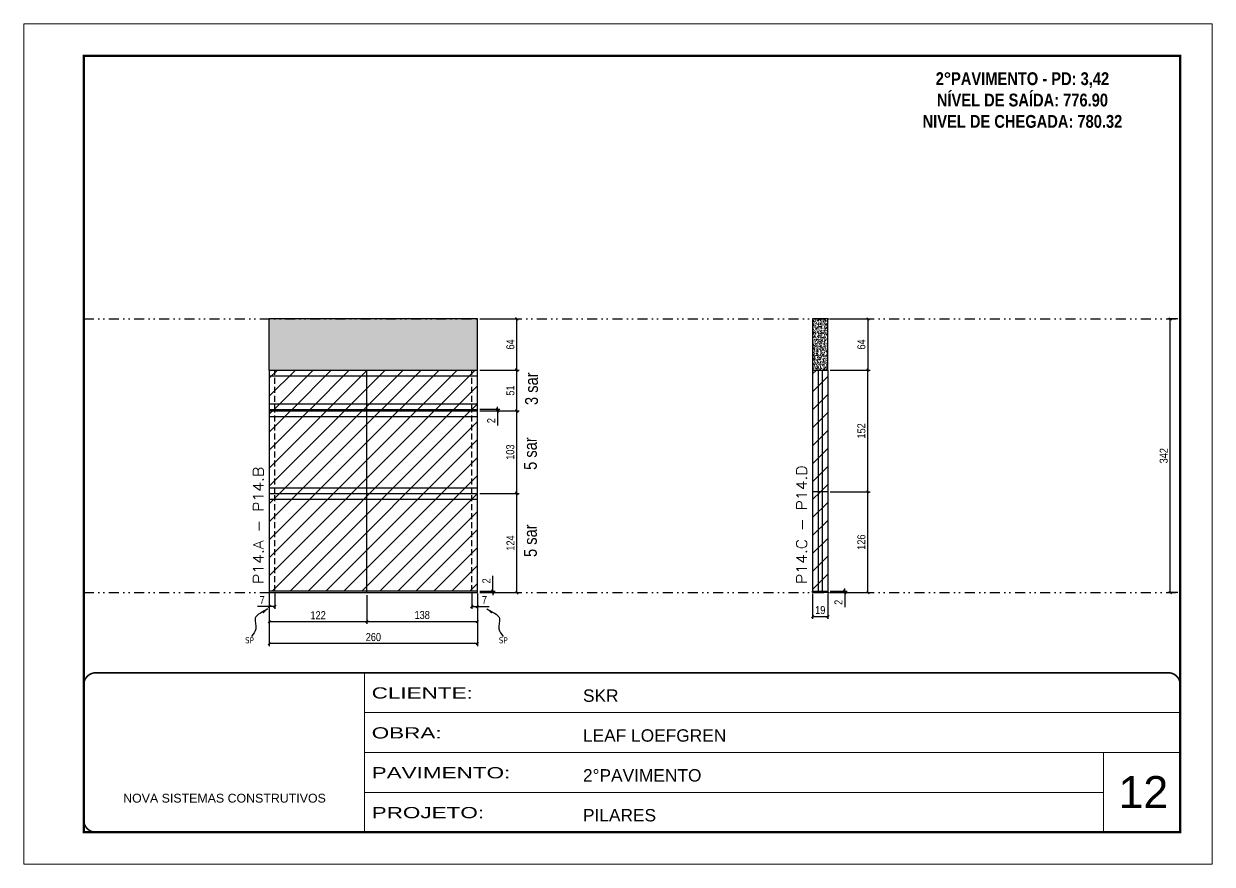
# Model space of a CAD drawing. Extents: x 14400 to 27878, y -21631 to 6985.
# Drawn here: x 19182 to 20667, y 3638 to 4688 of the extents above; entities that cross this region are included whole.
import ezdxf

# ---------------------------------------------------------------- set-up
doc = ezdxf.new("R2010")
doc.units = 0
for name, pattern in [('CONTINUO', [0]), ('DASHED', [0.75, 0.5, -0.25]), ('DIVIDE2', [0.625, 0.25, -0.125, 0, -0.125, 0, -0.125]), ('HIDDEN', [0.375, 0.25, -0.125])]:
    doc.linetypes.add(name, pattern=pattern)
for name, color, linetype, lineweight in [('CARIMBO', 255, 'Continuous', 9), ('Folhas', 255, 'Continuous', 9), ('Hachura', 251, 'Continuous', 9), ('SARRAFO DE PRESSAO', 251, 'DASHED', 9), ('Texto Seção', 7, 'Continuous', 15)]:
    doc.layers.add(name, color=color, linetype=linetype, lineweight=lineweight)
for name, color, linetype in [('COTA', 241, 'Continuous'), ('NOMENCLATURA', 7, 'Continuous'), ('Nível', 160, 'Continuous'), ('Painéis', 200, 'Continuous'), ('SARR_2.2x7', 40, 'Continuous'), ('Sarrafo de Pressão', 42, 'HIDDEN'), ('texto', 7, 'Continuous')]:
    doc.layers.add(name, color=color, linetype=linetype)
doc.styles.add('ARIAL', font='arial.ttf')
doc.styles.add('ARIAL_NARROW', font='ARIALN.TTF', dxfattribs={"height": 0.2})
doc.styles.add('COTA TECNICA', font='techl___.ttf', dxfattribs={"height": 10})
doc.styles.add('COTA TECNICA-50', font='techl___.ttf', dxfattribs={"height": 10})
doc.styles.add('REGUA-120', font='ROMANS.shx', dxfattribs={"height": 15})
doc.styles.add('ROMANC', font='techb___.ttf', dxfattribs={"height": 2.5})
doc.styles.get("Standard").update_dxf_attribs({"font": 'arial.ttf'})
doc.styles.add('Tecnologia', font='')
doc.styles.get('Tecnologia').set_extended_font_data('Forgotten Futurist')
doc.dimstyles.new('COTA PAINEL-50', dxfattribs={"dimtxt": 10, "dimasz": 3, "dimexe": 3, "dimexo": 3, "dimgap": 3, "dimtad": 1, "dimdec": 1, "dimzin": 12, "dimdsep": 46, "dimtxsty": 'COTA TECNICA-50', "dimblk1": 'OBLIQUE', "dimblk2": 'OBLIQUE', "dimsah": 1, "dimcen": 0.9, "dimclrd": 4, "dimclre": 4, "dimclrt": 240, "dimadec": 1, "dimazin": 3, "dimtfac": 1, "dimtdec": 1, "dimtmove": 0, "dimatfit": 3, "dimfxl": 1, "dimtolj": 1, "dimtzin": 12, "dimarcsym": 0})
doc.dimstyles.new('PAINEL', dxfattribs={"dimtxt": 10, "dimasz": 3, "dimexe": 3, "dimexo": 3, "dimgap": 3, "dimtad": 1, "dimdec": 1, "dimzin": 12, "dimdsep": 46, "dimtxsty": 'COTA TECNICA', "dimblk1": 'OBLIQUE', "dimblk2": 'OBLIQUE', "dimsah": 1, "dimcen": 0.9, "dimclrd": 4, "dimclre": 4, "dimclrt": 240, "dimadec": 1, "dimazin": 3, "dimtfac": 1, "dimtdec": 1, "dimtmove": 0, "dimatfit": 3, "dimfxl": 1, "dimtolj": 1, "dimtzin": 12, "dimarcsym": 0})
doc.dimstyles.get("Standard").update_dxf_attribs({"dimtxt": 0.18, "dimasz": 0.18, "dimexe": 0.18, "dimexo": 0.0625, "dimgap": 0.09, "dimtad": 0, "dimtih": 1, "dimtoh": 1, "dimdec": 4, "dimzin": 0, "dimdsep": 46, "dimtxsty": 'Standard', "dimcen": 0.09, "dimadec": 0, "dimazin": 0, "dimtfac": 1, "dimtdec": 4, "dimtofl": 0, "dimtmove": 0, "dimatfit": 3, "dimfxl": 1, "dimtolj": 1, "dimtzin": 0, "dimarcsym": 0})

# ---------------------------------------------------------------- blocks, each defined once
blk = doc.blocks.new('9999999999')
at = {"color": 30, "linetype": 'CONTINUO'}
for p, q in [((98564.6, 34230.2), (98564.6, 34429.4)), ((98564.6, 34379.6), (99584, 34379.6)), ((98564.6, 34329.8), (99488, 34329.8)), ((99584, 34329.8), (99488, 34329.8)), ((99488, 34329.8), (99488, 34230.2)), ((98564.6, 34280), (99488, 34280))]:
    blk.add_line(p, q, dxfattribs=at)
at = {"color": 30, "linetype": 'CONTINUO', "const_width": 2}
blk.add_lwpolyline([(99584, 34230.2), (99584, 34414.4, 0.414214), (99569, 34429.4), (98229, 34429.4, 0.414214), (98214, 34414.4), (98214, 34245.2, 0.414214), (98229, 34230.2), (99584, 34230.2)], format="xyb", dxfattribs=at)
at = {"layer": 'Folhas'}
blk.add_lwpolyline([(98139, 34190.2), (99624, 34190.2), (99624, 35240.2), (98139, 35240.2)], close=True, dxfattribs=at)
at = {"layer": 'Folhas', "color": 30, "const_width": 3}
blk.add_lwpolyline([(98214, 34230.2), (99584, 34230.2), (99584, 35200.2), (98214, 35200.2)], close=True, dxfattribs=at)
at = {"color": 7, "linetype": 'Continuous', "ltscale": 5, "style": 'ARIAL'}
for s, height, p in [('SKR', 15.48, (98837.7, 34393.1)), ('LEAF LOEFGREN', 15.483, (98837.7, 34343.3)), ('2°PAVIMENTO', 15.483, (98837.7, 34293.5)), ('NOVA SISTEMAS CONSTRUTIVOS', 11.059, (98263.2, 34267.2)), ('PILARES', 15.48, (98837.7, 34243.7))]:
    blk.add_text(s, height=height, dxfattribs=at).set_placement(p)
at = {"layer": 'Folhas', "color": 7, "style": 'Tecnologia', "width": 1.5}
for s, p in [('CLIENTE:', (98573.7, 34397.2)), ('OBRA:', (98573.7, 34347.3)), ('PAVIMENTO:', (98573.7, 34297.5)), ('PROJETO:', (98573.7, 34247.7))]:
    blk.add_text(s, height=14, dxfattribs=at).set_placement(p)
blk = doc.blocks.new('_Oblique')
at = {"color": 0, "linetype": 'ByBlock', "lineweight": -2}
blk.add_line((-0.5, -0.5), (0.5, 0.5), dxfattribs=at)
blk = doc.blocks.new('*D782')
at = {"layer": 'COTA', "color": 4, "lineweight": -2, "transparency": 16777216}
for p, q in [((19488.8, 3975.9), (19488.8, 3910.2)), ((19748.8, 3975.9), (19748.8, 3910.2)), ((19748.8, 3913.2), (19488.8, 3913.2))]:
    blk.add_line(p, q, dxfattribs=at)
at = {"layer": 'Defpoints', "color": 0, "transparency": 16777216}
for p in [(19488.8, 3978.9), (19748.8, 3978.9), (19488.8, 3913.2)]:
    blk.add_point(p, dxfattribs=at)
at = {"layer": 'COTA', "color": 4, "lineweight": -2, "transparency": 16777216, "xscale": 3, "yscale": 3, "zscale": 3, "rotation": 180}
blk.add_blockref('_Oblique', (19488.8, 3913.2), dxfattribs=at)
at = {"layer": 'COTA', "color": 4, "lineweight": -2, "transparency": 16777216, "xscale": 3, "yscale": 3, "zscale": 3}
blk.add_blockref('_Oblique', (19748.8, 3913.2), dxfattribs=at)
at = {"layer": 'COTA', "color": 240, "transparency": 16777216, "insert": (19618.8, 3921.3), "char_height": 10, "attachment_point": 5, "style": 'COTA TECNICA'}
blk.add_mtext('\\A1;260', dxfattribs=at)
blk = doc.blocks.new('*D783')
at = {"layer": 'COTA', "color": 4, "lineweight": -2, "transparency": 16777216}
for p, q in [((19741.8, 3975.9), (19741.8, 3956.6)), ((19748.8, 3973.9), (19748.8, 3956.6)), ((19741.8, 3959.6), (19748.8, 3959.6)), ((19748.8, 3959.6), (19763.5, 3959.6))]:
    blk.add_line(p, q, dxfattribs=at)
at = {"layer": 'Defpoints', "color": 0, "transparency": 16777216}
for p in [(19741.8, 3978.9), (19748.8, 3976.9), (19748.8, 3959.6)]:
    blk.add_point(p, dxfattribs=at)
at = {"layer": 'COTA', "color": 4, "lineweight": -2, "transparency": 16777216, "xscale": 3, "yscale": 3, "zscale": 3, "rotation": 180}
blk.add_blockref('_Oblique', (19741.8, 3959.6), dxfattribs=at)
at = {"layer": 'COTA', "color": 4, "lineweight": -2, "transparency": 16777216, "xscale": 3, "yscale": 3, "zscale": 3}
blk.add_blockref('_Oblique', (19748.8, 3959.6), dxfattribs=at)
at = {"layer": 'COTA', "color": 240, "transparency": 16777216, "insert": (19757.6, 3967.7), "char_height": 10, "attachment_point": 5, "style": 'COTA TECNICA-50'}
blk.add_mtext('\\A1;7', dxfattribs=at)
blk = doc.blocks.new('*D784')
at = {"layer": 'COTA', "color": 4, "lineweight": -2, "transparency": 16777216}
for p, q in [((19488.8, 3973.9), (19488.8, 3956.6)), ((19495.8, 3975.9), (19495.8, 3956.6)), ((19488.8, 3959.6), (19474, 3959.6)), ((19495.8, 3959.6), (19488.8, 3959.6))]:
    blk.add_line(p, q, dxfattribs=at)
at = {"layer": 'Defpoints', "color": 0, "transparency": 16777216}
for p in [(19488.8, 3976.9), (19495.8, 3978.9), (19488.8, 3959.6)]:
    blk.add_point(p, dxfattribs=at)
at = {"layer": 'COTA', "color": 4, "lineweight": -2, "transparency": 16777216, "xscale": 3, "yscale": 3, "zscale": 3, "rotation": 180}
blk.add_blockref('_Oblique', (19488.8, 3959.6), dxfattribs=at)
at = {"layer": 'COTA', "color": 4, "lineweight": -2, "transparency": 16777216, "xscale": 3, "yscale": 3, "zscale": 3}
blk.add_blockref('_Oblique', (19495.8, 3959.6), dxfattribs=at)
at = {"layer": 'COTA', "color": 240, "transparency": 16777216, "insert": (19479.9, 3967.7), "char_height": 10, "attachment_point": 5, "style": 'COTA TECNICA-50'}
blk.add_mtext('\\A1;7', dxfattribs=at)
blk = doc.blocks.new('*D785')
at = {"layer": 'COTA', "color": 4, "lineweight": -2, "transparency": 16777216}
for p, q in [((19768, 3978.9), (19768, 3997.7)), ((19751.8, 3978.9), (19771, 3978.9)), ((19751.8, 3976.9), (19771, 3976.9)), ((19768, 3976.9), (19768, 3978.9)), ((19768, 3976.9), (19768, 3973.9))]:
    blk.add_line(p, q, dxfattribs=at)
at = {"layer": 'Defpoints', "color": 0, "transparency": 16777216}
for p in [(19748.8, 3978.9), (19748.8, 3976.9), (19768, 3976.9)]:
    blk.add_point(p, dxfattribs=at)
at = {"layer": 'COTA', "color": 4, "lineweight": -2, "transparency": 16777216, "xscale": 3, "yscale": 3, "zscale": 3}
for p, rotation in [((19768, 3978.9), 270), ((19768, 3976.9), 90)]:
    blk.add_blockref('_Oblique', p, dxfattribs=dict(at, rotation=rotation))
at = {"layer": 'COTA', "color": 240, "transparency": 16777216, "insert": (19760, 3991.6), "char_height": 10, "attachment_point": 5, "rotation": 90, "style": 'COTA TECNICA-50'}
blk.add_mtext('\\A1;2', dxfattribs=at)
blk = doc.blocks.new('*D790')
at = {"layer": 'COTA', "color": 4, "lineweight": -2, "transparency": 16777216}
for p, q in [((19751.8, 4318.9), (19801.1, 4318.9)), ((19798.1, 4254.9), (19798.1, 4318.9)), ((19751.8, 4254.9), (19801.1, 4254.9))]:
    blk.add_line(p, q, dxfattribs=at)
at = {"layer": 'Defpoints', "color": 0, "transparency": 16777216}
for p in [(19748.8, 4318.9), (19798.1, 4318.9), (19748.8, 4254.9)]:
    blk.add_point(p, dxfattribs=at)
at = {"layer": 'COTA', "color": 4, "lineweight": -2, "transparency": 16777216, "xscale": 3, "yscale": 3, "zscale": 3}
for p, rotation in [((19798.1, 4318.9), 90), ((19798.1, 4254.9), 270)]:
    blk.add_blockref('_Oblique', p, dxfattribs=dict(at, rotation=rotation))
at = {"layer": 'COTA', "color": 240, "transparency": 16777216, "insert": (19790, 4286.9), "char_height": 10, "attachment_point": 5, "rotation": 90, "style": 'COTA TECNICA-50'}
blk.add_mtext('\\A1;64', dxfattribs=at)
blk = doc.blocks.new('*D786')
at = {"layer": 'COTA', "color": 4, "lineweight": -2, "transparency": 16777216}
for p, q in [((19751.8, 4203.9), (19801.1, 4203.9)), ((19798.1, 4100.9), (19798.1, 4203.9)), ((19751.8, 4100.9), (19801.1, 4100.9))]:
    blk.add_line(p, q, dxfattribs=at)
at = {"layer": 'Defpoints', "color": 0, "transparency": 16777216}
for p in [(19748.8, 4203.9), (19798.1, 4203.9), (19748.8, 4100.9)]:
    blk.add_point(p, dxfattribs=at)
at = {"layer": 'COTA', "color": 4, "lineweight": -2, "transparency": 16777216, "xscale": 3, "yscale": 3, "zscale": 3}
for p, rotation in [((19798.1, 4203.9), 90), ((19798.1, 4100.9), 270)]:
    blk.add_blockref('_Oblique', p, dxfattribs=dict(at, rotation=rotation))
at = {"layer": 'COTA', "color": 240, "transparency": 16777216, "insert": (19789.9, 4152.4), "char_height": 10, "attachment_point": 5, "rotation": 90, "style": 'COTA TECNICA-50'}
blk.add_mtext('\\A1;103', dxfattribs=at)
blk = doc.blocks.new('*D791')
at = {"layer": 'COTA', "color": 4, "linetype": 'ByBlock', "lineweight": -2, "transparency": 16777216}
for p, q in [((19751.8, 4100.9), (19801.1, 4100.9)), ((19798.1, 3976.9), (19798.1, 4100.9)), ((19751.8, 3976.9), (19801.1, 3976.9))]:
    blk.add_line(p, q, dxfattribs=at)
at = {"layer": 'Defpoints', "color": 0, "linetype": 'ByBlock', "transparency": 16777216}
for p in [(19748.8, 4100.9), (19798.1, 4100.9), (19748.8, 3976.9)]:
    blk.add_point(p, dxfattribs=at)
at = {"layer": 'COTA', "color": 4, "linetype": 'ByBlock', "lineweight": -2, "transparency": 16777216, "xscale": 3, "yscale": 3, "zscale": 3}
for p, rotation in [((19798.1, 4100.9), 90), ((19798.1, 3976.9), 270)]:
    blk.add_blockref('_Oblique', p, dxfattribs=dict(at, rotation=rotation))
at = {"layer": 'COTA', "color": 240, "linetype": 'ByBlock', "transparency": 16777216, "insert": (19790.1, 4038.9), "char_height": 10, "attachment_point": 5, "rotation": 90, "style": 'COTA TECNICA'}
blk.add_mtext('\\A1;124', dxfattribs=at)
blk = doc.blocks.new('*D792')
at = {"layer": 'COTA', "color": 4, "linetype": 'ByBlock', "lineweight": -2, "transparency": 16777216}
for p, q in [((19751.8, 4100.9), (19801.1, 4100.9)), ((19798.1, 3976.9), (19798.1, 4100.9)), ((19751.8, 3976.9), (19801.1, 3976.9))]:
    blk.add_line(p, q, dxfattribs=at)
at = {"layer": 'Defpoints', "color": 0, "linetype": 'ByBlock', "transparency": 16777216}
for p in [(19748.8, 4100.9), (19798.1, 4100.9), (19748.8, 3976.9)]:
    blk.add_point(p, dxfattribs=at)
at = {"layer": 'COTA', "color": 4, "linetype": 'ByBlock', "lineweight": -2, "transparency": 16777216, "xscale": 3, "yscale": 3, "zscale": 3}
for p, rotation in [((19798.1, 4100.9), 90), ((19798.1, 3976.9), 270)]:
    blk.add_blockref('_Oblique', p, dxfattribs=dict(at, rotation=rotation))
at = {"layer": 'COTA', "color": 240, "linetype": 'ByBlock', "transparency": 16777216, "insert": (19790.1, 4038.9), "char_height": 10, "attachment_point": 5, "rotation": 90, "style": 'COTA TECNICA'}
blk.add_mtext('\\A1;124', dxfattribs=at)
blk = doc.blocks.new('*D793')
at = {"layer": 'COTA', "color": 4, "lineweight": -2, "transparency": 16777216}
for p, q in [((19610.8, 3973.9), (19610.8, 3937.7)), ((19748.8, 3973.9), (19748.8, 3937.7)), ((19610.8, 3940.7), (19748.8, 3940.7))]:
    blk.add_line(p, q, dxfattribs=at)
at = {"layer": 'Defpoints', "color": 0, "transparency": 16777216}
for p in [(19610.8, 3976.9), (19748.8, 3976.9), (19748.8, 3940.7)]:
    blk.add_point(p, dxfattribs=at)
at = {"layer": 'COTA', "color": 4, "lineweight": -2, "transparency": 16777216, "xscale": 3, "yscale": 3, "zscale": 3, "rotation": 180}
blk.add_blockref('_Oblique', (19610.8, 3940.7), dxfattribs=at)
at = {"layer": 'COTA', "color": 4, "lineweight": -2, "transparency": 16777216, "xscale": 3, "yscale": 3, "zscale": 3}
blk.add_blockref('_Oblique', (19748.8, 3940.7), dxfattribs=at)
at = {"layer": 'COTA', "color": 240, "transparency": 16777216, "insert": (19679.8, 3948.9), "char_height": 10, "attachment_point": 5, "style": 'COTA TECNICA'}
blk.add_mtext('\\A1;138', dxfattribs=at)
blk = doc.blocks.new('*D794')
at = {"layer": 'COTA', "color": 4, "lineweight": -2, "transparency": 16777216}
for p, q in [((19488.8, 3973.9), (19488.8, 3937.7)), ((19610.8, 3973.9), (19610.8, 3937.7)), ((19488.8, 3940.7), (19610.8, 3940.7))]:
    blk.add_line(p, q, dxfattribs=at)
at = {"layer": 'Defpoints', "color": 0, "transparency": 16777216}
for p in [(19488.8, 3976.9), (19610.8, 3976.9), (19610.8, 3940.7)]:
    blk.add_point(p, dxfattribs=at)
at = {"layer": 'COTA', "color": 4, "lineweight": -2, "transparency": 16777216, "xscale": 3, "yscale": 3, "zscale": 3, "rotation": 180}
blk.add_blockref('_Oblique', (19488.8, 3940.7), dxfattribs=at)
at = {"layer": 'COTA', "color": 4, "lineweight": -2, "transparency": 16777216, "xscale": 3, "yscale": 3, "zscale": 3}
blk.add_blockref('_Oblique', (19610.8, 3940.7), dxfattribs=at)
at = {"layer": 'COTA', "color": 240, "transparency": 16777216, "insert": (19549.8, 3948.7), "char_height": 10, "attachment_point": 5, "style": 'COTA TECNICA'}
blk.add_mtext('\\A1;122', dxfattribs=at)
blk = doc.blocks.new('*D787')
at = {"layer": 'COTA', "color": 4, "lineweight": -2, "transparency": 16777216}
for p, q in [((20167.7, 3975.9), (20167.7, 3944)), ((20186.7, 3975.9), (20186.7, 3944)), ((20167.7, 3947), (20186.7, 3947))]:
    blk.add_line(p, q, dxfattribs=at)
at = {"layer": 'Defpoints', "color": 0, "transparency": 16777216}
for p in [(20167.7, 3978.9), (20186.7, 3978.9), (20186.7, 3947)]:
    blk.add_point(p, dxfattribs=at)
at = {"layer": 'COTA', "color": 4, "lineweight": -2, "transparency": 16777216, "xscale": 3, "yscale": 3, "zscale": 3, "rotation": 180}
blk.add_blockref('_Oblique', (20167.7, 3947), dxfattribs=at)
at = {"layer": 'COTA', "color": 4, "lineweight": -2, "transparency": 16777216, "xscale": 3, "yscale": 3, "zscale": 3}
blk.add_blockref('_Oblique', (20186.7, 3947), dxfattribs=at)
at = {"layer": 'COTA', "color": 240, "transparency": 16777216, "insert": (20177.2, 3955.1), "char_height": 10, "attachment_point": 5, "style": 'COTA TECNICA'}
blk.add_mtext('\\A1;19', dxfattribs=at)
blk = doc.blocks.new('*D788')
at = {"layer": 'COTA', "color": 4, "lineweight": -2, "transparency": 16777216}
for p, q in [((20207.9, 3978.9), (20207.9, 3981.9)), ((20189.7, 3978.9), (20210.9, 3978.9)), ((20189.7, 3976.9), (20210.9, 3976.9)), ((20207.9, 3978.9), (20207.9, 3976.9)), ((20207.9, 3976.9), (20207.9, 3958.7))]:
    blk.add_line(p, q, dxfattribs=at)
at = {"layer": 'Defpoints', "color": 0, "transparency": 16777216}
for p in [(20186.7, 3978.9), (20186.7, 3976.9), (20207.9, 3978.9)]:
    blk.add_point(p, dxfattribs=at)
at = {"layer": 'COTA', "color": 4, "lineweight": -2, "transparency": 16777216, "xscale": 3, "yscale": 3, "zscale": 3}
for p, rotation in [((20207.9, 3978.9), 270), ((20207.9, 3976.9), 90)]:
    blk.add_blockref('_Oblique', p, dxfattribs=dict(at, rotation=rotation))
at = {"layer": 'COTA', "color": 240, "transparency": 16777216, "insert": (20199.9, 3964.8), "char_height": 10, "attachment_point": 5, "rotation": 90, "style": 'COTA TECNICA-50'}
blk.add_mtext('\\A1;2', dxfattribs=at)
blk = doc.blocks.new('*D795')
at = {"layer": 'COTA', "color": 4, "linetype": 'ByBlock', "lineweight": -2, "transparency": 16777216}
for p, q in [((20189.7, 4318.9), (20239.7, 4318.9)), ((20236.7, 4318.9), (20236.7, 4254.9)), ((20189.7, 4254.9), (20239.7, 4254.9))]:
    blk.add_line(p, q, dxfattribs=at)
at = {"layer": 'Defpoints', "color": 0, "linetype": 'ByBlock', "transparency": 16777216}
for p in [(20186.7, 4318.9), (20186.7, 4254.9), (20236.7, 4254.9)]:
    blk.add_point(p, dxfattribs=at)
at = {"layer": 'COTA', "color": 4, "linetype": 'ByBlock', "lineweight": -2, "transparency": 16777216, "xscale": 3, "yscale": 3, "zscale": 3}
for p, rotation in [((20236.7, 4318.9), 90), ((20236.7, 4254.9), 270)]:
    blk.add_blockref('_Oblique', p, dxfattribs=dict(at, rotation=rotation))
at = {"layer": 'COTA', "color": 240, "linetype": 'ByBlock', "transparency": 16777216, "insert": (20228.6, 4286.9), "char_height": 10, "attachment_point": 5, "rotation": 90, "style": 'COTA TECNICA'}
blk.add_mtext('\\A1;64', dxfattribs=at)
blk = doc.blocks.new('*D789')
at = {"layer": 'COTA', "color": 4, "lineweight": -2, "transparency": 16777216}
for p, q in [((20189.7, 4102.9), (20239.7, 4102.9)), ((20236.7, 3976.9), (20236.7, 4102.9)), ((20189.7, 3976.9), (20239.7, 3976.9))]:
    blk.add_line(p, q, dxfattribs=at)
at = {"layer": 'Defpoints', "color": 0, "transparency": 16777216}
for p in [(20186.7, 4102.9), (20236.7, 4102.9), (20186.7, 3976.9)]:
    blk.add_point(p, dxfattribs=at)
at = {"layer": 'COTA', "color": 4, "lineweight": -2, "transparency": 16777216, "xscale": 3, "yscale": 3, "zscale": 3}
for p, rotation in [((20236.7, 4102.9), 90), ((20236.7, 3976.9), 270)]:
    blk.add_blockref('_Oblique', p, dxfattribs=dict(at, rotation=rotation))
at = {"layer": 'COTA', "color": 240, "transparency": 16777216, "insert": (20228.6, 4039.9), "char_height": 10, "attachment_point": 5, "rotation": 90, "style": 'COTA TECNICA-50'}
blk.add_mtext('\\A1;126', dxfattribs=at)
blk = doc.blocks.new('*D796')
at = {"layer": 'COTA', "color": 4, "lineweight": -2, "transparency": 16777216}
for p, q in [((20189.7, 4254.9), (20239.7, 4254.9)), ((20236.7, 4102.9), (20236.7, 4254.9)), ((20189.7, 4102.9), (20239.7, 4102.9))]:
    blk.add_line(p, q, dxfattribs=at)
at = {"layer": 'Defpoints', "color": 0, "transparency": 16777216}
for p in [(20186.7, 4254.9), (20236.7, 4254.9), (20186.7, 4102.9)]:
    blk.add_point(p, dxfattribs=at)
at = {"layer": 'COTA', "color": 4, "lineweight": -2, "transparency": 16777216, "xscale": 3, "yscale": 3, "zscale": 3}
for p, rotation in [((20236.7, 4254.9), 90), ((20236.7, 4102.9), 270)]:
    blk.add_blockref('_Oblique', p, dxfattribs=dict(at, rotation=rotation))
at = {"layer": 'COTA', "color": 240, "transparency": 16777216, "insert": (20228.6, 4178.9), "char_height": 10, "attachment_point": 5, "rotation": 90, "style": 'COTA TECNICA'}
blk.add_mtext('\\A1;152', dxfattribs=at)
blk = doc.blocks.new('*D1910')
at = {"layer": 'COTA', "color": 4, "lineweight": -2, "transparency": 16777216}
for p, q in [((20624, 4318.9), (20611.6, 4318.9)), ((20614.6, 3976.9), (20614.6, 4318.9)), ((20624, 3976.9), (20611.6, 3976.9))]:
    blk.add_line(p, q, dxfattribs=at)
at = {"layer": 'Defpoints', "color": 0, "transparency": 16777216}
for p in [(20614.6, 4318.9), (20627, 4318.9), (20627, 3976.9)]:
    blk.add_point(p, dxfattribs=at)
at = {"layer": 'COTA', "color": 4, "lineweight": -2, "transparency": 16777216, "xscale": 3, "yscale": 3, "zscale": 3}
for p, rotation in [((20614.6, 4318.9), 90), ((20614.6, 3976.9), 270)]:
    blk.add_blockref('_Oblique', p, dxfattribs=dict(at, rotation=rotation))
at = {"layer": 'COTA', "color": 240, "transparency": 16777216, "insert": (20606.4, 4147.9), "char_height": 10, "attachment_point": 5, "rotation": 90, "style": 'COTA TECNICA'}
blk.add_mtext('\\A1;342', dxfattribs=at)
blk = doc.blocks.new('*D1911')
at = {"layer": 'COTA', "color": 4, "lineweight": -2, "transparency": 16777216}
for p, q in [((19751.8, 4254.9), (19801.1, 4254.9)), ((19798.1, 4203.9), (19798.1, 4254.9)), ((19751.8, 4203.9), (19801.1, 4203.9))]:
    blk.add_line(p, q, dxfattribs=at)
at = {"layer": 'Defpoints', "color": 0, "transparency": 16777216}
for p in [(19748.8, 4254.9), (19798.1, 4254.9), (19748.8, 4203.9)]:
    blk.add_point(p, dxfattribs=at)
at = {"layer": 'COTA', "color": 4, "lineweight": -2, "transparency": 16777216, "xscale": 3, "yscale": 3, "zscale": 3}
for p, rotation in [((19798.1, 4254.9), 90), ((19798.1, 4203.9), 270)]:
    blk.add_blockref('_Oblique', p, dxfattribs=dict(at, rotation=rotation))
at = {"layer": 'COTA', "color": 240, "transparency": 16777216, "insert": (19790, 4229.4), "char_height": 10, "attachment_point": 5, "rotation": 90, "style": 'COTA TECNICA'}
blk.add_mtext('\\A1;51', dxfattribs=at)
blk = doc.blocks.new('*D2314')
at = {"layer": 'COTA', "color": 4, "lineweight": -2, "transparency": 16777216}
for p, q in [((19751.8, 4205.9), (19777, 4205.9)), ((19751.8, 4203.9), (19777, 4203.9)), ((19774, 4205.9), (19774, 4208.9)), ((19774, 4205.9), (19774, 4203.9)), ((19774, 4203.9), (19774, 4185.7))]:
    blk.add_line(p, q, dxfattribs=at)
at = {"layer": 'Defpoints', "color": 0, "transparency": 16777216}
for p in [(19748.8, 4205.9), (19748.8, 4203.9), (19774, 4203.9)]:
    blk.add_point(p, dxfattribs=at)
at = {"layer": 'COTA', "color": 4, "lineweight": -2, "transparency": 16777216, "xscale": 3, "yscale": 3, "zscale": 3}
for p, rotation in [((19774, 4205.9), 270), ((19774, 4203.9), 90)]:
    blk.add_blockref('_Oblique', p, dxfattribs=dict(at, rotation=rotation))
at = {"layer": 'COTA', "color": 240, "transparency": 16777216, "insert": (19766, 4191.8), "char_height": 10, "attachment_point": 5, "rotation": 90, "style": 'COTA TECNICA'}
blk.add_mtext('\\A1;2', dxfattribs=at)

msp = doc.modelspace()

# ---------------------------------------------------------------- hatches: boundary and pattern name
at = {"layer": 'COTA', "linetype": 'ByBlock'}
h = msp.add_hatch(dxfattribs=at)
h.set_pattern_fill('AR-CONC', color=256, scale=0.03)
h.set_pattern_definition([(50, (14046.693, -6711.5824), (5.46554, -0.4781726), [0.5715, -6.2865]), (355, (14046.693, -6711.5824), (-1.0573026, 5.7317054), [0.4572, -5.0292175]), (100.451445, (14047.1486, -6711.622), (4.4082374, 5.2535326), [0.4857003, -5.3427073]), (46.1842, (14046.693, -6710.0584), (8.1323712, -1.26127), [0.85725, -9.42975]), (96.63556, (14047.371, -6710.1635), (7.122124, 7.4227837), [0.7285507, -8.014068]), (351.18415, (14046.693, -6710.058), (7.122124, 7.422784), [0.685799, -7.543792]), (21, (14047.455, -6710.4394), (4.5484317, -3.067956), [0.5715, -6.2865]), (326, (14047.455, -6710.4394), (1.8540609, 5.525639), [0.4572, -5.0292]), (71.451445, (14047.834, -6710.695), (6.4024926, 2.457683), [0.4857003, -5.3426981]), (37.5, (14046.6931, -6711.5824), (0.0926581, 2.53665117), [0, -4.96824, 0, -5.1054, 0, -5.04825]), (7.5, (14046.693, -6711.5824), (2.0045899, 3.00541724), [0, -2.91084, 0, -4.85394, 0, -1.92405]), (327.5, (14044.9939, -6711.5824), (4.06771786, -0.17186232), [0, -1.905, 0, -5.9436, 0, -7.8867]), (317.5, (14044.232, -6711.5824), (4.4438754, 0.7627947), [0, -2.4765, 0, -3.94716, 0, -5.6007])])
h.paths.add_polyline_path([(19748.78, 4254.86), (19748.78, 4318.86), (19488.78, 4318.86), (19488.78, 4254.86)])
at = {"layer": 'COTA'}
h = msp.add_hatch(dxfattribs=at)
h.set_pattern_fill('AR-CONC', color=256, scale=0.03)
h.set_pattern_definition([(50, (4484.8375, -20.976), (5.4655401, -0.4781726), [0.5715, -6.2865]), (355, (4484.8375, -20.976), (-1.0573026, 5.7317054), [0.4572, -5.0292175]), (100.451445, (4485.293, -21.016), (4.4082374, 5.2535326), [0.4857003, -5.3427073]), (46.1842, (4484.8375, -19.452), (8.1323712, -1.2612698), [0.85725, -9.42975]), (96.63556, (4485.515, -19.557), (7.122124, 7.4227837), [0.7285507, -8.0140682]), (351.18415, (4484.8375, -19.452), (7.122124, 7.4227837), [0.685799, -7.543792]), (21, (4485.5995, -19.833), (4.5484317, -3.067956), [0.5715, -6.2865]), (326, (4485.5995, -19.833), (1.8540609, 5.525639), [0.4572, -5.0292]), (71.451445, (4485.9785, -20.089), (6.4024926, 2.457683), [0.4857003, -5.3426981]), (37.5, (4484.8375, -20.9761), (0.0926581, 2.53665117), [0, -4.96824, 0, -5.1054, 0, -5.04825]), (7.5, (4484.8375, -20.976), (2.00458988, 3.00541724), [0, -2.91084, 0, -4.85394, 0, -1.92405]), (327.5, (4483.1382, -20.9761), (4.06771786, -0.17186232), [0, -1.905, 0, -5.9436, 0, -7.8867]), (317.5, (4482.3762, -20.976), (4.44387544, 0.7627947), [0, -2.4765, 0, -3.94716, 0, -5.6007])])
h.paths.add_polyline_path([(20186.7, 4318.86), (20167.7, 4318.86), (20167.7, 4254.86), (20186.7, 4254.86)])
at = {"layer": 'Hachura'}
h = msp.add_hatch(dxfattribs=at)
h.set_pattern_fill('ANSI31', color=256, scale=5)
h.paths.add_polyline_path([(19610.78, 4254.86), (19488.78, 4254.86), (19488.78, 4205.86), (19610.78, 4205.86)])
h.paths.add_polyline_path([(19748.78, 4254.86), (19610.78, 4254.86), (19610.78, 4205.86), (19748.78, 4205.86)])
h.paths.add_polyline_path([(20186.7, 4254.86), (20167.7, 4254.86), (20167.7, 4102.86), (20186.7, 4102.86)])
h = msp.add_hatch(dxfattribs=at)
h.set_pattern_fill('ANSI31', color=256, scale=5)
h.paths.add_polyline_path([(19610.78, 4203.86), (19488.78, 4203.86), (19488.78, 4100.86), (19610.78, 4100.86)])
h.paths.add_polyline_path([(19610.78, 4100.86), (19488.78, 4100.86), (19488.78, 3978.86), (19610.78, 3978.86)])
h.paths.add_polyline_path([(19748.78, 4100.86), (19610.78, 4100.86), (19610.78, 3978.86), (19748.78, 3978.86)])
h.paths.add_polyline_path([(19748.78, 4203.86), (19610.78, 4203.86), (19610.78, 4100.86), (19748.78, 4100.86)])
h.paths.add_polyline_path([(20186.7, 4102.86), (20167.7, 4102.86), (20167.7, 3978.86), (20186.7, 3978.86)])

# ---------------------------------------------------------------- linework, layer by layer
at = {"layer": 'COTA', "linetype": 'ByBlock'}
for p, q in [((19748.78, 4318.86), (19488.78, 4318.86)), ((19488.78, 4254.86), (19488.78, 4318.86)), ((19748.78, 4254.86), (19748.78, 4318.86))]:
    msp.add_line(p, q, dxfattribs=at)
at = {"layer": 'COTA'}
msp.add_line((19488.78, 4254.86), (19748.78, 4254.86), dxfattribs=at)
at = {"layer": 'COTA', "linetype": 'ByBlock'}
msp.add_lwpolyline([(20167.7, 4254.86), (20186.7, 4254.86), (20186.7, 4318.86), (20167.7, 4318.86)], close=True, dxfattribs=at)
at = {"layer": 'Nível', "color": 4, "linetype": 'DIVIDE2', "ltscale": 50}
for p, q in [((19256.97, 4318.86), (20626.97, 4318.86)), ((19256.97, 3976.86), (20626.97, 3976.86))]:
    msp.add_line(p, q, dxfattribs=at)
at = {"layer": 'Painéis'}
for p, q in [((19488.78, 4254.86), (19488.78, 3978.86)), ((19488.78, 4254.86), (19748.78, 4254.86)), ((19610.78, 3976.86), (19610.78, 4254.86)), ((19748.78, 3978.86), (19748.78, 4254.86)), ((20167.7, 4254.86), (20167.7, 3978.86)), ((20167.7, 4254.86), (20186.7, 4254.86)), ((20186.7, 4254.86), (20186.7, 3978.86)), ((19488.78, 4205.86), (19748.78, 4205.86)), ((19488.78, 4203.86), (19748.78, 4203.86)), ((19488.78, 4100.86), (19748.78, 4100.86)), ((20186.7, 4102.86), (20167.7, 4102.86)), ((20167.7, 3978.86), (20186.7, 3978.86)), ((20167.7, 3978.86), (20186.7, 3978.86)), ((20167.7, 3976.86), (20167.7, 3978.86)), ((20186.7, 3976.86), (20167.7, 3976.86)), ((20186.7, 3978.86), (20186.7, 3976.86))]:
    msp.add_line(p, q, dxfattribs=at)
msp.add_lwpolyline([(19748.78, 3978.86), (19488.78, 3978.86), (19488.78, 3976.86), (19748.78, 3976.86)], close=True, dxfattribs=at)
at = {"layer": 'SARR_2.2x7'}
for p, q in [((19488.78, 4247.86), (19748.78, 4247.86)), ((20174.7, 4254.88), (20174.7, 4102.86)), ((20179.7, 4254.88), (20179.7, 4102.86)), ((19488.78, 4212.86), (19748.78, 4212.86)), ((19488.78, 4196.86), (19748.78, 4196.86)), ((19488.78, 4107.86), (19748.78, 4107.86)), ((20174.7, 4102.86), (20174.7, 3978.86)), ((20179.7, 4102.86), (20179.7, 3978.86)), ((19488.78, 4093.86), (19748.78, 4093.86))]:
    msp.add_line(p, q, dxfattribs=at)
at = {"layer": 'Sarrafo de Pressão', "ltscale": 30}
for p, q in [((19495.78, 4203.86), (19495.78, 4254.86)), ((19741.78, 4203.86), (19741.78, 4254.86)), ((19495.78, 4100.86), (19495.78, 4203.86)), ((19741.78, 4100.86), (19741.78, 4203.86)), ((19495.78, 3978.86), (19495.78, 4100.86)), ((19741.78, 3978.86), (19741.78, 4100.86))]:
    msp.add_line(p, q, dxfattribs=at)

# ---------------------------------------------------------------- block references
at = {"layer": 'SARRAFO DE PRESSAO', "color": 6, "linetype": 'ByBlock'}
msp.add_blockref('9999999999', (-78957.01, -30552.63), dxfattribs=at)

# ---------------------------------------------------------------- texts
at = {"layer": 'CARIMBO', "style": 'ARIAL'}
msp.add_text('12', height=40, dxfattribs=at).set_placement((20549.83, 3707.72))
at = {"layer": 'NOMENCLATURA', "style": 'ARIAL_NARROW'}
for s, p in [('3 sar', (19824.42, 4211.24)), ('5 sar', (19823.02, 4130.22)), ('5 sar', (19823.02, 4021.38))]:
    msp.add_text(s, height=16, rotation=90, dxfattribs=at).set_placement(p)
at = {"layer": 'NOMENCLATURA', "color": 2, "insert": (20429.81, 4653.64), "char_height": 16, "attachment_point": 2, "style": 'ROMANC'}
msp.add_mtext_dynamic_manual_height_columns('\\P2°PAVIMENTO - PD: 3,42\\PNÍVEL DE SAÍDA: 776.90\\PNIVEL DE CHEGADA: 780.32', width=432.3511, gutter_width=1, heights=[0], dxfattribs=at)
at = {"layer": 'texto', "color": 0, "char_height": 7.5, "attachment_point": 5}
for insert in [(19464, 3917.37), (19781.02, 3917.37)]:
    msp.add_mtext('{\\fTahoma|b0|i0|c0|p34;\\C4;SP}', dxfattribs=dict(at, insert=insert))
at = {"layer": 'Texto Seção', "style": 'REGUA-120', "width": 1.1}
for s, p in [('P14.A - P14.B', (19481.53, 3987.62)), ('P14.C - P14.D', (20160.45, 3987.62))]:
    msp.add_text(s, height=13, rotation=90, dxfattribs=at).set_placement(p)

# ---------------------------------------------------------------- dimensions: what is measured, and where the dimension line sits
at = {"layer": 'COTA'}
for base, p1, p2, angle, dimstyle, picture, middle in [((19798.14, 4318.86), (19748.78, 4254.86), (19748.78, 4318.86), 90, 'COTA PAINEL-50', '*D790', (19790.04, 4286.86)), ((20614.59, 4318.86), (20626.97, 3976.86), (20626.97, 4318.86), 90, 'PAINEL', '*D1910', (20606.37, 4147.86)), ((19798.14, 4254.86), (19748.78, 4203.86), (19748.78, 4254.86), 90, 'PAINEL', '*D1911', (19790.03, 4229.36)), ((20236.69, 4254.86), (20186.7, 4102.86), (20186.7, 4254.86), 90, 'PAINEL', '*D796', (20228.58, 4178.86)), ((19774, 4203.86), (19748.78, 4205.86), (19748.78, 4203.86), 90, 'PAINEL', '*D2314', (19766, 4191.8)), ((20236.69, 4102.86), (20186.7, 3976.86), (20186.7, 4102.86), 90, 'COTA PAINEL-50', '*D789', (20228.59, 4039.86)), ((19488.78, 3959.62), (19495.78, 3978.86), (19488.78, 3976.86), 180, 'COTA PAINEL-50', '*D784', (19479.91, 3967.69))]:
    dim = msp.add_linear_dim(base=base, p1=p1, p2=p2, angle=angle, dimstyle=dimstyle, dxfattribs=at)
    dim.commit()
    dim.dimension.update_dxf_attribs({"geometry": picture, "text_midpoint": middle})
at = {"layer": 'COTA', "linetype": 'ByBlock'}
dim = msp.add_linear_dim(base=(20236.69, 4254.86), p1=(20186.7, 4318.86), p2=(20186.7, 4254.86), angle=90, dimstyle='PAINEL', dxfattribs=at)
dim.commit()
dim.dimension.update_dxf_attribs({"geometry": '*D795', "text_midpoint": (20228.59, 4286.86)})
at = {"layer": 'COTA'}
for base, p1, p2, picture, middle in [((19798.14, 4203.86), (19748.78, 4100.86), (19748.78, 4203.86), '*D786', (19798.14, 4152.36)), ((19768.03, 3976.86), (19748.78, 3978.86), (19748.78, 3976.86), '*D785', (19768.03, 3991.61)), ((20207.89, 3978.86), (20186.7, 3976.86), (20186.7, 3978.86), '*D788', (20207.89, 3964.8))]:
    dim = msp.add_linear_dim(base=base, p1=p1, p2=p2, angle=90, dimstyle='COTA PAINEL-50', dxfattribs=at)
    dim.commit()
    dim.dimension.update_dxf_attribs({"geometry": picture, "text_midpoint": middle, "dimtype": 160})
at = {"layer": 'COTA', "linetype": 'ByBlock'}
for picture in ['*D791', '*D792']:
    dim = msp.add_aligned_dim(p1=(19748.78, 3976.86), p2=(19748.78, 4100.86), distance=-49.37, dimstyle='PAINEL', dxfattribs=at)
    dim.commit()
    dim.dimension.update_dxf_attribs({"geometry": picture, "text_midpoint": (19790.07, 4038.86)})
at = {"layer": 'COTA'}
dim = msp.add_linear_dim(base=(19488.78, 3913.24), p1=(19748.78, 3978.86), p2=(19488.78, 3978.86), angle=180, dimstyle='PAINEL', override={"dimarcsym": 2}, dxfattribs=at)
dim.commit()
dim.dimension.update_dxf_attribs({"geometry": '*D782', "text_midpoint": (19618.78, 3921.35)})
for base, p1, p2, dimstyle, picture, middle in [((19610.78, 3940.68), (19488.78, 3976.86), (19610.78, 3976.86), 'PAINEL', '*D794', (19549.78, 3948.74)), ((19748.78, 3959.62), (19741.78, 3978.86), (19748.78, 3976.86), 'COTA PAINEL-50', '*D783', (19757.64, 3967.69))]:
    dim = msp.add_linear_dim(base=base, p1=p1, p2=p2, dimstyle=dimstyle, dxfattribs=at)
    dim.commit()
    dim.dimension.update_dxf_attribs({"geometry": picture, "text_midpoint": middle})
for base, p1, p2, override, picture, middle in [((19748.78, 3940.68), (19610.78, 3976.86), (19748.78, 3976.86), {"dimtmove": 1}, '*D793', (19679.78, 3948.92)), ((20186.7, 3946.97), (20167.7, 3978.86), (20186.7, 3978.86), {"dimarcsym": 2}, '*D787', (20177.2, 3955.05))]:
    dim = msp.add_linear_dim(base=base, p1=p1, p2=p2, dimstyle='PAINEL', override=override, dxfattribs=at)
    dim.commit()
    dim.dimension.update_dxf_attribs({"geometry": picture, "text_midpoint": middle})

# ---------------------------------------------------------------- leaders
at = {"layer": 'COTA', "path_type": 1}
for points in [[(19486.95, 3956.68), (19471.16, 3944.84), (19472.09, 3931.84), (19466.53, 3922.06)], [(19760.6, 3956.68), (19776.39, 3944.84), (19775.46, 3931.84), (19781.02, 3922.06)]]:
    msp.add_leader(points, dimstyle='Standard', override={"dimasz": 8}, dxfattribs=at)

doc.saveas('drawing.dxf')
